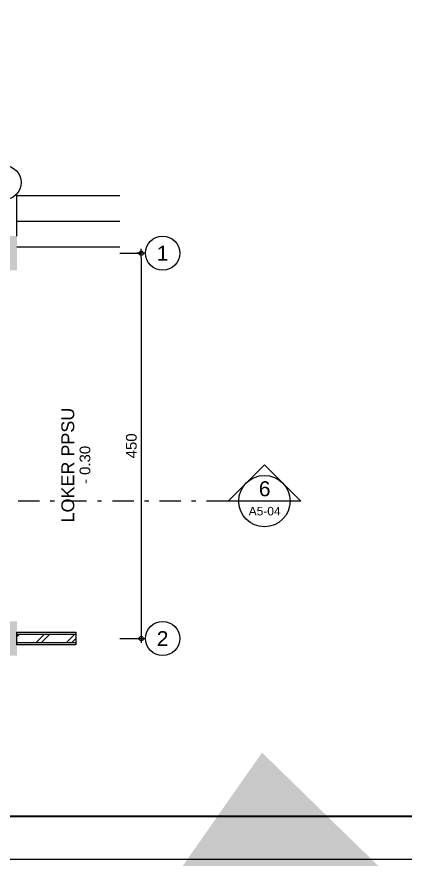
# Model space of a CAD drawing. Header units: millimetres. Extents: x -11 to 1625, y -267 to 180.
# Drawn here: x 1099.67 to 1108.73, y -47 to -27.33 of the extents above; entities that cross this region are included whole.
import ezdxf
from ezdxf.enums import TextEntityAlignment as Align

# ---------------------------------------------------------------- set-up
doc = ezdxf.new("R2010")
doc.units = ezdxf.units.MM
doc.linetypes.add('DASHDOT', pattern=[1, 0.5, -0.25, 0, -0.25])
for name, color, linetype, lineweight in [('ars', 11, 'Continuous', 5), ('dinding', 5, 'Continuous', 15), ('GRS KOP', 1, 'Continuous', 35), ('kop', 7, 'Continuous', 20), ('lan', 7, 'Continuous', 15), ('not', 7, 'Continuous', 20), ('sol kol', 8, 'Continuous', 0), ('u', 6, 'Continuous', 20)]:
    doc.layers.add(name, color=color, linetype=linetype, lineweight=lineweight)
doc.styles.add('aku', font='arial.ttf')
doc.styles.add('BARU', font='complex.shx')
doc.styles.add('S', font='SIMPLEX', dxfattribs={"width": 1.1})
doc.styles.get("Standard").update_dxf_attribs({"font": 'ARIALUNI.TTF'})
doc.dimstyles.new('H1.20 LAYOUT', dxfattribs={"dimtxt": 40, "dimasz": 13, "dimexe": 30, "dimexo": 0, "dimgap": 10, "dimtad": 2, "dimtih": 1, "dimtoh": 1, "dimdec": 0, "dimlfac": 0.1, "dimzin": 0, "dimdsep": 46, "dimtxsty": 'aku', "dimblk": 'DOT', "dimcen": 0.09, "dimclrd": 256, "dimclre": 256, "dimclrt": 2, "dimadec": 0, "dimazin": 0, "dimtfac": 1, "dimtdec": 0, "dimtix": 1, "dimtofl": 0, "dimtmove": 0, "dimatfit": 3, "dimfxl": 0, "dimtolj": 1, "dimtzin": 0, "dimlwd": -1, "dimlwe": 5, "dimarcsym": 0})
doc.dimstyles.new('SK 50', dxfattribs={"dimtxt": 0.25, "dimasz": 0.1, "dimexe": 0, "dimexo": 0, "dimgap": 0.1, "dimtad": 1, "dimdec": 0, "dimlfac": 50, "dimzin": 12, "dimdsep": 46, "dimtxsty": 'Standard', "dimblk": 'BULAT', "dimcen": 0.1, "dimclrd": 256, "dimclre": 256, "dimclrt": 256, "dimadec": 0, "dimazin": 3, "dimtfac": 1, "dimtdec": 0, "dimtofl": 0, "dimtmove": 0, "dimatfit": 3, "dimldrblk": 'BULAT', "dimfxl": 0, "dimtolj": 1, "dimtzin": 0, "dimlwd": -1, "dimlwe": -1, "dimarcsym": 0})

# ---------------------------------------------------------------- blocks, each defined once
blk = doc.blocks.new('kop')
at = {"layer": 'GRS KOP'}
blk.add_lwpolyline([(1, 54), (83, 54), (83, 1), (1, 1)], close=True, dxfattribs=at)
at = {"layer": 'kop', "color": 7}
blk.add_line((0, 0), (84, 0), dxfattribs=at)
at = {"layer": 'kop', "style": 'BARU', "flags": 4}
for p, height in [((73.8, 5.4), 0.35), ((80.303, 5.382), 0.25), ((73.8, 4.9), 0.35), ((80.303, 4.882), 0.25), ((73.8, 4.4), 0.35), ((80.303, 4.382), 0.25)]:
    blk.add_attdef('-', p, '', height=height, dxfattribs=at)
at = {"layer": 'kop', "flags": 4}
for tag, p in [('AR-00', (78.057, 2.648)), ('00', (81.238, 2.647))]:
    blk.add_attdef(tag, text='', height=0.35, dxfattribs=at).set_placement(p, align=Align.MIDDLE)
blk = doc.blocks.new('BULAT')
for p, q in [((-1, 0), (1, 0)), ((0, -1), (0, 1))]:
    blk.add_line(p, q)
blk.add_circle((0, 0), 0.5)
blk = doc.blocks.new('*D109')
at = {"layer": 'Defpoints', "color": 0, "ltscale": 0.15}
for p in [(1102.072, -32.847), (1102.072, -41.847), (1102.572, -41.847)]:
    blk.add_point(p, dxfattribs=at)
at = {"layer": 'u', "ltscale": 0.15}
for p, q in [((1102.072, -32.847), (1102.572, -32.847)), ((1102.572, -32.947), (1102.572, -41.747)), ((1102.072, -41.847), (1102.572, -41.847))]:
    blk.add_line(p, q, dxfattribs=at)
at = {"layer": 'u', "ltscale": 0.15, "xscale": 0.1, "yscale": 0.1, "zscale": 0.1}
for p, rotation in [((1102.572, -32.847), 90), ((1102.572, -41.847), 270)]:
    blk.add_blockref('BULAT', p, dxfattribs=dict(at, rotation=rotation))
at = {"layer": 'u', "ltscale": 0.15, "insert": (1102.344, -37.347), "char_height": 0.25, "attachment_point": 5, "rotation": 90}
blk.add_mtext('\\A1;450', dxfattribs=at)
blk = doc.blocks.new('NAV')
blk.add_circle((0, -0.4), 0.4)
at = {"style": 'S', "width": 0.75, "flags": 4}
blk.add_attdef('AV', text='', height=0.3, dxfattribs=at).set_placement((0, -0.4), align=Align.MIDDLE)
blk = doc.blocks.new('NOTASI RUANG')
at = {"layer": 'not'}
for height, p in [(0.26, (-0.011, 0.3)), (0.175, (-0.009, -0.017))]:
    blk.add_attdef('RUANG', text='', height=height, dxfattribs=at).set_placement(p, align=Align.MIDDLE_CENTER)
blk = doc.blocks.new('Npa')
for p, q in [((-0.849, 0), (0, 0.849)), ((0.849, 0), (0, 0.849)), ((0.849, 0), (-0.849, 0))]:
    blk.add_line(p, q)
blk.add_circle((0, 0), 0.6)
at = {"color": 5, "style": 'S', "width": 0.75, "flags": 4}
blk.add_attdef('NO', text='', height=0.3, dxfattribs=at).set_placement((0.005, 0.113), align=Align.CENTER)
at = {"style": 'S', "width": 0.75, "flags": 4}
blk.add_attdef('NOLBR', text='', height=0.2, dxfattribs=at).set_placement((0.005, -0.334), align=Align.CENTER)
blk = doc.blocks.new('_Dot')
at = {"color": 0, "linetype": 'ByBlock', "lineweight": -2}
blk.add_line((-0.5, 0), (-1, 0), dxfattribs=at)
at = {"color": 0, "linetype": 'ByBlock', "const_width": 0.5}
blk.add_lwpolyline([(-0.25, 0, 1), (0.25, 0, 1)], format="xyb", close=True, dxfattribs=at)

msp = doc.modelspace()

# ---------------------------------------------------------------- hatches: boundary and pattern name
at = {"layer": 'ars'}
h = msp.add_hatch(dxfattribs=at)
h.set_pattern_fill('TEMBOK', color=256, scale=0.5)
h.set_pattern_definition([(45, (1086.37156, -61.3467), (-0.353553, 0.353553), []), (45, (1086.49656, -61.3467), (-0.353553, 0.353553), [])])
h.paths.add_polyline_path([(1101.0447861, -41.9467001), (1099.6715565, -41.9467001), (1099.6715565, -41.7467001), (1101.0447861, -41.7467001)])
at = {"layer": 'sol kol'}
for points in [[(1099.0715565, -32.4467001), (1099.0715565, -33.2467001), (1099.6715565, -33.2467001), (1099.6715565, -32.4467001)], [(1099.0715565, -41.4467001), (1099.0715565, -42.2467001), (1099.6715565, -42.2467001), (1099.6715565, -41.4467001)]]:
    msp.add_hatch(color=256, dxfattribs=at).paths.add_polyline_path(points)

# ---------------------------------------------------------------- linework, layer by layer
at = {"layer": 'ars'}
msp.add_lwpolyline([(1101.0447861, -41.9467001), (1099.6715565, -41.9467001), (1099.6715565, -41.7467001), (1101.0447861, -41.7467001)], close=True, dxfattribs=at)
at = {"layer": 'dinding'}
msp.add_lwpolyline([(1101.0447861, -41.9967001), (1099.6715565, -41.9967001), (1099.6715565, -41.6967001), (1101.0447861, -41.6967001)], close=True, dxfattribs=at)
at = {"layer": 'lan'}
for p, q in [((1099.6715565, -32.4467001), (1099.6715565, -31.4967001)), ((1099.6715565, -31.4967001), (1102.0715565, -31.4967001)), ((1099.6715565, -32.0967001), (1102.0715565, -32.0967001)), ((1099.6715565, -32.6967001), (1102.0715565, -32.6967001))]:
    msp.add_line(p, q, dxfattribs=at)
at = {"layer": 'not', "linetype": 'DASHDOT'}
msp.add_line((1104.5993466, -38.6372176), (1097.7066416, -38.6372176), dxfattribs=at)

# ---------------------------------------------------------------- block references
ref = msp.add_blockref('NOTASI RUANG', (1101.2386095, -37.7818247), dxfattribs=dict(xscale=1.264792453639075, yscale=1.264792453639075, zscale=1.264792453639075, rotation=90))
ref.add_attrib('RUANG', '- 0.30', dxfattribs={"layer": 'not', "height": 0.25, "rotation": 90}).set_placement((1101.2604395, -37.7927888), align=Align.MIDDLE_CENTER)
ref.add_attrib('RUANG', 'LOKER PPSU', dxfattribs={"layer": 'not', "height": 0.3, "rotation": 90}).set_placement((1100.8594406, -37.7959563), align=Align.MIDDLE_CENTER)
at = {"layer": 'kop'}
msp.add_blockref('kop', (1079.214162, -47.0000001), dxfattribs=at)
at = {"layer": 'not'}
ref = msp.add_blockref('NAV', (1099.3715565, -30.7967001), dxfattribs=at)
ref.add_attrib('AV', 'F', dxfattribs={"layer": '0', "height": 0.35, "flags": 4}).set_placement((1099.3715565, -31.1967001), align=Align.MIDDLE)
ref = msp.add_blockref('NAV', (1103.0715565, -32.4467001), dxfattribs=at)
ref.add_attrib('AV', '1', dxfattribs={"layer": '0', "height": 0.35, "flags": 4}).set_placement((1103.0715565, -32.8467001), align=Align.MIDDLE)
ref = msp.add_blockref('Npa', (1105.4478747, -38.6372176), dxfattribs=at)
ref.add_attrib('NO', '6', dxfattribs={"layer": '0', "height": 0.35, "flags": 4}).set_placement((1105.4526403, -38.524315), align=Align.CENTER)
ref.add_attrib('NOLBR', 'A5-04', dxfattribs={"layer": '0', "height": 0.2, "flags": 4}).set_placement((1105.4526403, -38.9714553), align=Align.CENTER)
ref = msp.add_blockref('NAV', (1103.0715565, -41.4467001), dxfattribs=at)
ref.add_attrib('AV', '2', dxfattribs={"layer": '0', "height": 0.35, "flags": 4}).set_placement((1103.0715565, -41.8467001), align=Align.MIDDLE)

# ---------------------------------------------------------------- dimensions: what is measured, and where the dimension line sits
at = {"layer": 'u', "ltscale": 0.15}
dim = msp.add_linear_dim(base=(1102.5715565, -41.8467001), p1=(1102.0715565, -32.8467001), p2=(1102.0715565, -41.8467001), angle=270, dimstyle='SK 50', dxfattribs=at)
dim.commit()
dim.dimension.update_dxf_attribs({"geometry": '*D109', "text_midpoint": (1102.5715565, -37.3467001), "dimtype": 160})

# ---------------------------------------------------------------- leaders
at = {"layer": 'ars'}
msp.add_leader([(1097.8422895, -55.3087816), (1099.5059833, -53.6037589), (1108.1517027, -53.6037589)], dimstyle='H1.20 LAYOUT', override={"dimgap": 10, "dimtad": 0}, dxfattribs=at)

doc.saveas('drawing.dxf')
